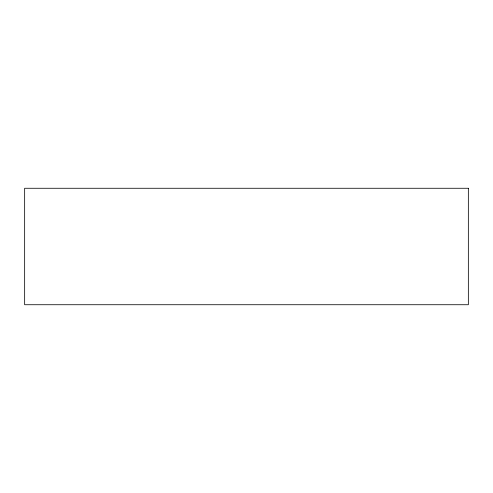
<?xml version="1.0" encoding="UTF-8"?>
<svg xmlns="http://www.w3.org/2000/svg" width="493" height="493" viewBox="0 0 493 493"><rect width="100%" height="100%" fill="white"/><g stroke="black" fill="none" stroke-linecap="round" stroke-linejoin="round"><path stroke-width="0.74" d="M468.35 188.271L24.65 188.271L24.65 304.729L468.35 304.729L468.35 188.271"/></g></svg>
